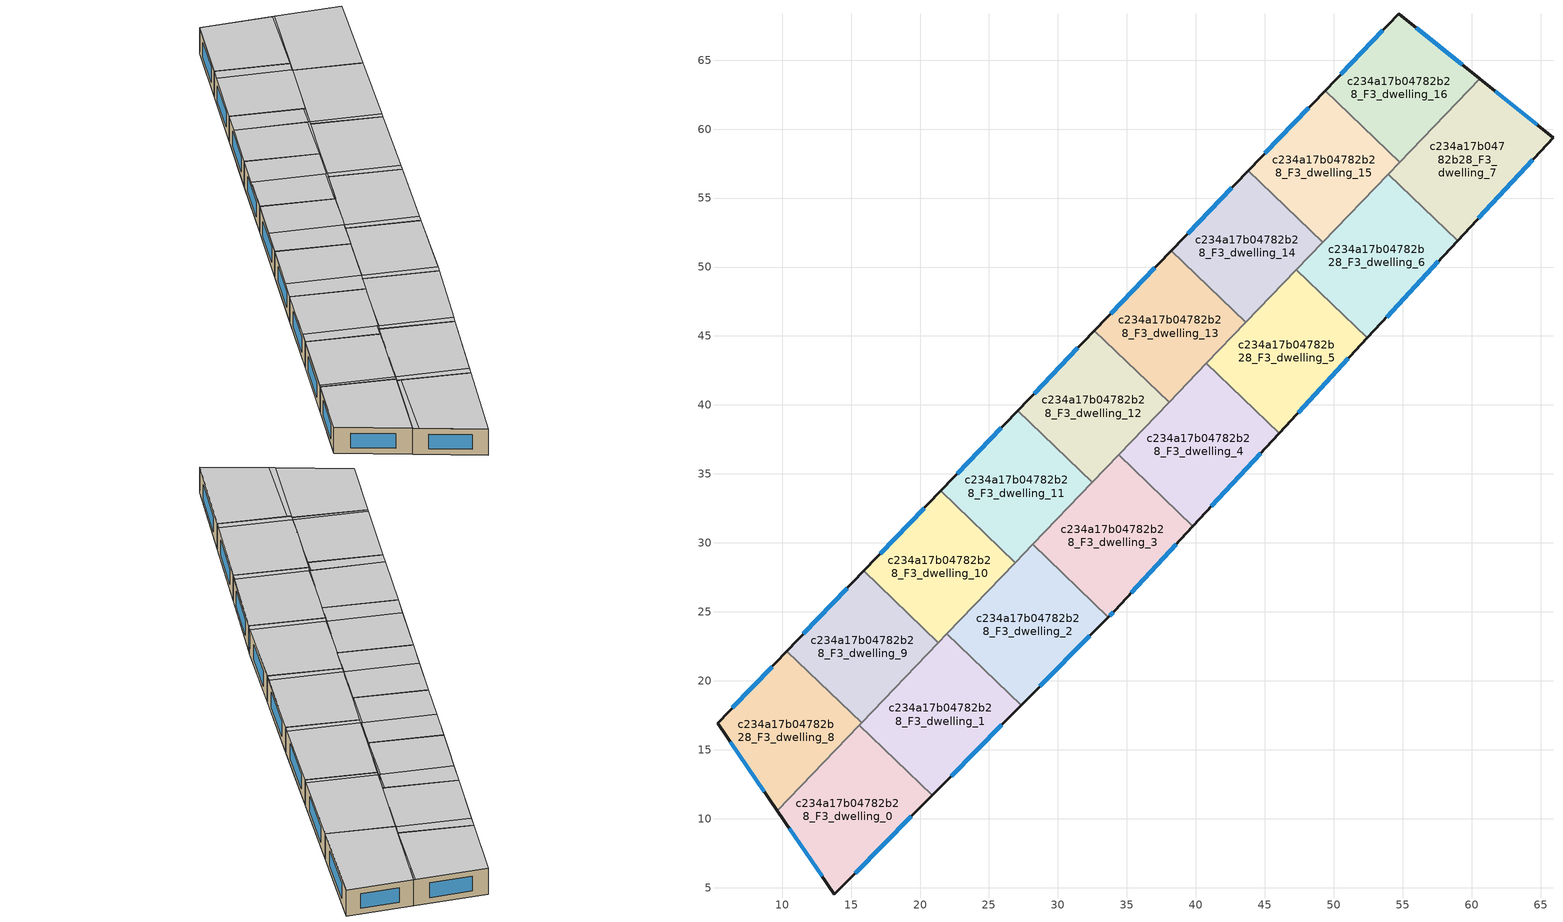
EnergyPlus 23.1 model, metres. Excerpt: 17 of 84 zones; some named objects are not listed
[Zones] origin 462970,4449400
c234a17b04782b28_F3_dwelling_0
 floor to c234a17b04782b28_F2_dwelling_0 (EU_floor_Construction): 20.88,11.7 13.79,4.52 9.64,10.59 15.58,16.78 z9
 wall outside (EU_wall_Construction): 9.64,10.59 13.79,4.52 20.88,11.7 z9:12
 wall to c234a17b04782b28_F3_dwelling_1 (EU_wall_Construction): 20.88,11.7 15.58,16.78 z9:12
 wall to c234a17b04782b28_F3_dwelling_8 (EU_wall_Construction): 15.58,16.78 9.64,10.59 z9:12
 window (EU_Window_Construction): 15.31,6.06 19.36,10.16 / 10.53,9.29 12.9,5.82 z9.64:11.36
 ceiling to c234a17b04782b28_F4_dwelling_1 (EU_floor_Construction): 13.79,4.52 20.88,11.7 15.93,16.45 10.01,10.05 z12
 ceiling to c234a17b04782b28_F4_dwelling_0 (EU_floor_Construction): 10.01,10.05 15.93,16.45 15.58,16.78 9.64,10.59 z12
c234a17b04782b28_F3_dwelling_1
 floor to c234a17b04782b28_F2_dwelling_1 (EU_floor_Construction): 27.32,18.21 20.88,11.7 15.58,16.78 21.93,23.39 z9
 wall outside (EU_wall_Construction): 20.88,11.7 27.32,18.21 z9:12
 wall to c234a17b04782b28_F3_dwelling_2 (EU_wall_Construction): 27.32,18.21 21.93,23.39 z9:12
 wall to c234a17b04782b28_F3_dwelling_9 (EU_wall_Construction): 21.33,22.77 15.76,16.96 z9:12
 wall to c234a17b04782b28_F3_dwelling_8 (EU_wall_Construction): 15.76,16.96 15.58,16.78 z9:12
 wall to c234a17b04782b28_F3_dwelling_10 (EU_wall_Construction): 21.93,23.39 21.33,22.77 z9:12
 window (EU_Window_Construction): 22.26,13.09 25.94,16.82 z9.64:11.36
 ceiling adiabatic (EU_roof_Construction): 21.42,12.24 27.32,18.21 21.93,23.39 17.62,18.91 16.05,17.21 z12; 20.88,11.7 21.42,12.24 16.05,17.21 17.62,18.91 15.58,16.78 z12
c234a17b04782b28_F3_dwelling_10
 floor to c234a17b04782b28_F2_dwelling_10 (EU_floor_Construction): 26.91,28.58 21.33,22.77 15.92,27.96 21.5,33.77 z9
 wall outside (EU_wall_Construction): 21.5,33.77 15.92,27.96 z9:12
 wall to c234a17b04782b28_F3_dwelling_9 (EU_wall_Construction): 15.92,27.96 21.33,22.77 z9:12
 wall to c234a17b04782b28_F3_dwelling_11 (EU_wall_Construction): 26.91,28.58 21.5,33.77 z9:12
 wall to c234a17b04782b28_F3_dwelling_2 (EU_wall_Construction): 21.93,23.39 26.91,28.58 z9:12
 window (EU_Window_Construction): 20.3,32.53 17.12,29.21 z9.64:11.36
 ceiling to c234a17b04782b28_F4_dwelling_4 (EU_floor_Construction): 26.5,28.15 26.9,28.58 21.5,33.77 16.83,28.91 22.33,23.81 z12
 ceiling to c234a17b04782b28_F4_dwelling_2 (EU_floor_Construction): 21.26,22.83 22.24,23.89 16.83,28.91 15.92,27.96 z12
 ceiling to c234a17b04782b28_F4_dwelling_3 (EU_floor_Construction): 21.33,22.77 22.33,23.81 22.24,23.89 21.26,22.83 z12
c234a17b04782b28_F3_dwelling_11
 floor to c234a17b04782b28_F2_dwelling_11 (EU_floor_Construction): 32.48,34.38 26.91,28.58 21.5,33.77 27.07,39.58 z9
 wall outside (EU_wall_Construction): 27.07,39.58 21.5,33.77 z9:12
 wall to c234a17b04782b28_F3_dwelling_12 (EU_wall_Construction): 32.48,34.38 27.07,39.58 z9:12
 wall to c234a17b04782b28_F3_dwelling_3 (EU_wall_Construction): 28.17,29.89 32.48,34.38 z9:12
 wall to c234a17b04782b28_F3_dwelling_2 (EU_wall_Construction): 26.91,28.57 28.17,29.89 z9:12
 window (EU_Window_Construction): 25.88,38.33 22.69,35.01 z9.64:11.36
 ceiling to c234a17b04782b28_F4_dwelling_6 (EU_floor_Construction): 28.58,30.32 32.35,34.25 32.48,34.38 27.07,39.58 23.08,35.42 z12
 ceiling adiabatic (EU_roof_Construction): 26.91,28.58 28.58,30.32 23.08,35.42 21.5,33.77 z12
c234a17b04782b28_F3_dwelling_12
 floor to c234a17b04782b28_F2_dwelling_12 (EU_floor_Construction): 38.06,40.19 32.48,34.38 27.07,39.58 32.65,45.38 z9
 wall outside (EU_wall_Construction): 32.65,45.38 27.07,39.58 z9:12
 wall to c234a17b04782b28_F3_dwelling_13 (EU_wall_Construction): 38.06,40.19 32.65,45.38 z9:12
 wall to c234a17b04782b28_F3_dwelling_4 (EU_wall_Construction): 34.4,36.38 38.06,40.19 z9:12
 wall to c234a17b04782b28_F3_dwelling_3 (EU_wall_Construction): 32.48,34.38 34.4,36.38 z9:12
 window (EU_Window_Construction): 31.45,44.14 28.26,40.82 z9.64:11.36
 ceiling to c234a17b04782b28_F4_dwelling_8 (EU_floor_Construction): 35.44,37.47 38.01,40.23 32.65,45.38 29.34,41.93 34.84,36.83 z12
 ceiling to c234a17b04782b28_F4_dwelling_6 (EU_floor_Construction): 32.48,34.38 34.79,36.88 29.34,41.93 27.07,39.58 z12
 ceiling to c234a17b04782b28_F4_dwelling_9 (EU_floor_Construction): 35.44,37.47 38.06,40.19 38.01,40.23 z12
 ceiling to c234a17b04782b28_F4_dwelling_7 (EU_floor_Construction): 32.48,34.38 34.84,36.83 34.79,36.88 z12
c234a17b04782b28_F3_dwelling_13
 floor to c234a17b04782b28_F2_dwelling_13 (EU_floor_Construction): 43.63,45.99 38.06,40.19 32.65,45.38 38.22,51.19 z9
 wall outside (EU_wall_Construction): 38.22,51.19 32.65,45.38 z9:12
 wall to c234a17b04782b28_F3_dwelling_14 (EU_wall_Construction): 43.63,45.99 38.22,51.19 z9:12
 wall to c234a17b04782b28_F3_dwelling_5 (EU_wall_Construction): 40.77,43.01 43.63,45.99 z9:12
 wall to c234a17b04782b28_F3_dwelling_4 (EU_wall_Construction): 38.06,40.19 40.77,43.01 z9:12
 window (EU_Window_Construction): 37.03,49.94 33.84,46.63 z9.64:11.36
 ceiling to c234a17b04782b28_F4_dwelling_9 (EU_floor_Construction): 38.06,40.19 41.16,43.42 41.06,43.52 38.01,40.23 z12
 ceiling to c234a17b04782b28_F4_dwelling_10 (EU_floor_Construction): 41.11,43.47 43.54,46.08 38.22,51.19 35.66,48.52 z12
 ceiling to c234a17b04782b28_F4_dwelling_8 (EU_floor_Construction): 38.01,40.23 41.06,43.52 35.66,48.52 32.65,45.38 z12
 ceiling to c234a17b04782b28_F4_dwelling_11 (EU_floor_Construction): 41.16,43.42 43.63,45.99 43.54,46.08 41.11,43.47 z12
c234a17b04782b28_F3_dwelling_14
 floor to c234a17b04782b28_F2_dwelling_14 (EU_floor_Construction): 49.21,51.8 43.63,45.99 38.22,51.19 43.79,56.99 z9
 wall outside (EU_wall_Construction): 43.79,56.99 38.22,51.19 z9:12
 wall to c234a17b04782b28_F3_dwelling_15 (EU_wall_Construction): 49.21,51.8 43.79,56.99 z9:12
 wall to c234a17b04782b28_F3_dwelling_6 (EU_wall_Construction): 47.28,49.8 49.21,51.8 z9:12
 wall to c234a17b04782b28_F3_dwelling_5 (EU_wall_Construction): 43.63,45.99 47.28,49.8 z9:12
 window (EU_Window_Construction): 42.6,55.75 39.41,52.43 z9.64:11.36
 ceiling to c234a17b04782b28_F4_dwelling_10 (EU_floor_Construction): 43.54,46.08 47.39,50.24 42.06,55.18 38.22,51.19 z12
 ceiling to c234a17b04782b28_F4_dwelling_11 (EU_floor_Construction): 43.63,45.99 47.56,50.08 47.39,50.24 43.54,46.08 z12
 ceiling to c234a17b04782b28_F4_dwelling_12 (EU_floor_Construction): 47.45,50.18 49.07,51.93 43.79,56.99 42.06,55.18 z12
 ceiling to c234a17b04782b28_F4_dwelling_13 (EU_floor_Construction): 47.56,50.08 49.21,51.8 49.07,51.93 47.45,50.18 z12
c234a17b04782b28_F3_dwelling_15
 floor to c234a17b04782b28_F2_dwelling_15 (EU_floor_Construction): 54.78,57.61 49.21,51.8 43.79,56.99 49.37,62.8 z9
 wall outside (EU_wall_Construction): 49.37,62.8 43.79,56.99 z9:12
 wall to c234a17b04782b28_F3_dwelling_16 (EU_wall_Construction): 54.78,57.61 49.37,62.8 z9:12
 wall to c234a17b04782b28_F3_dwelling_7 (EU_wall_Construction): 53.96,56.75 54.78,57.61 z9:12
 wall to c234a17b04782b28_F3_dwelling_6 (EU_wall_Construction): 49.21,51.8 53.95,56.75 z9:12
 window (EU_Window_Construction): 48.18,61.56 44.99,58.24 z9.64:11.36
 ceiling to c234a17b04782b28_F4_dwelling_14 (EU_floor_Construction): 54,56.84 54.74,57.64 49.37,62.8 48.52,61.92 z12
 ceiling to c234a17b04782b28_F4_dwelling_15 (EU_floor_Construction): 54.02,56.82 54.78,57.61 54.74,57.64 54,56.84 z12
 ceiling adiabatic (EU_roof_Construction): 54.02,56.82 48.52,61.92 43.79,56.99 49.21,51.8 54.78,57.61 z12
c234a17b04782b28_F3_dwelling_16
 floor to c234a17b04782b28_F2_dwelling_16 (EU_floor_Construction): 60.59,63.65 54.78,57.61 49.37,62.8 54.71,68.37 z9
 wall outside (EU_wall_Construction): 60.59,63.65 54.71,68.37 49.37,62.8 z9:12
 wall to c234a17b04782b28_F3_dwelling_7 (EU_wall_Construction): 54.78,57.61 60.59,63.65 z9:12
 window (EU_Window_Construction): 53.57,67.17 50.51,63.99 / 59.33,64.66 55.97,67.36 z9.64:11.36
 ceiling to c234a17b04782b28_F4_dwelling_14 (EU_floor_Construction): 54.74,57.64 60.43,63.78 54.71,68.37 49.37,62.8 z12
 ceiling to c234a17b04782b28_F4_dwelling_15 (EU_floor_Construction): 54.78,57.61 60.59,63.65 60.43,63.78 54.74,57.64 z12
c234a17b04782b28_F3_dwelling_2
 floor to c234a17b04782b28_F2_dwelling_2 (EU_floor_Construction): 33.66,24.62 27.32,18.21 21.93,23.39 28.17,29.89 z9
 wall outside (EU_wall_Construction): 27.32,18.21 33.66,24.62 z9:12
 wall to c234a17b04782b28_F3_dwelling_3 (EU_wall_Construction): 33.66,24.62 28.17,29.89 z9:12
 window (EU_Window_Construction): 28.68,19.59 32.3,23.25 z9.64:11.36
 ceiling to c234a17b04782b28_F4_dwelling_5 (EU_floor_Construction): 27.82,18.72 33.65,24.62 28.17,29.89 26.49,28.14 22.41,23.74 z12
 ceiling to c234a17b04782b28_F4_dwelling_4 (EU_floor_Construction): 22.41,23.74 26.49,28.14 22.33,23.81 z12
 ceiling to c234a17b04782b28_F4_dwelling_3 (EU_floor_Construction): 27.32,18.21 27.82,18.72 22.33,23.81 21.93,23.39 z12
c234a17b04782b28_F3_dwelling_3
 floor to c234a17b04782b28_F2_dwelling_3 (EU_floor_Construction): 39.79,31.21 34.11,25.08 33.66,24.62 28.17,29.89 34.4,36.38 z9
 wall outside (EU_wall_Construction): 33.66,24.62 34.11,25.08 39.79,31.21 z9:12
 wall to c234a17b04782b28_F3_dwelling_4 (EU_wall_Construction): 39.79,31.21 34.4,36.38 z9:12
 window (EU_Window_Construction): 33.75,24.72 34.01,24.98 / 35.32,26.39 38.57,29.9 z9.64:11.36
 ceiling to c234a17b04782b28_F4_dwelling_7 (EU_floor_Construction): 34.16,25.14 39.79,31.21 34.4,36.38 32.34,34.23 28.65,30.25 z12
 ceiling to c234a17b04782b28_F4_dwelling_6 (EU_floor_Construction): 28.65,30.25 32.34,34.23 28.58,30.32 z12
 ceiling to c234a17b04782b28_F4_dwelling_5 (EU_floor_Construction): 34.11,25.08 34.16,25.14 28.58,30.32 28.17,29.89 33.65,24.62 z12
c234a17b04782b28_F3_dwelling_4
 floor to c234a17b04782b28_F2_dwelling_4 (EU_floor_Construction): 46.04,37.96 39.79,31.21 34.4,36.38 40.77,43.01 z9
 wall outside (EU_wall_Construction): 39.79,31.21 46.04,37.96 z9:12
 wall to c234a17b04782b28_F3_dwelling_5 (EU_wall_Construction): 46.04,37.96 40.77,43.01 z9:12
 window (EU_Window_Construction): 41.13,32.65 44.7,36.51 z9.64:11.36
 ceiling to c234a17b04782b28_F4_dwelling_9 (EU_floor_Construction): 40.3,31.76 46.04,37.96 40.77,43.01 35.43,37.45 34.85,36.82 z12
 ceiling to c234a17b04782b28_F4_dwelling_7 (EU_floor_Construction): 39.79,31.21 40.3,31.76 34.85,36.82 34.84,36.83 34.4,36.38 z12
c234a17b04782b28_F3_dwelling_5
 floor to c234a17b04782b28_F2_dwelling_5 (EU_floor_Construction): 52.43,44.86 46.04,37.96 40.77,43.01 47.28,49.8 z9
 wall outside (EU_wall_Construction): 46.04,37.96 52.43,44.86 z9:12
 wall to c234a17b04782b28_F3_dwelling_6 (EU_wall_Construction): 52.43,44.86 47.28,49.8 z9:12
 window (EU_Window_Construction): 47.41,39.43 51.06,43.38 z9.64:11.36
 ceiling to c234a17b04782b28_F4_dwelling_11 (EU_floor_Construction): 46.51,38.46 52.43,44.86 47.28,49.8 41.16,43.42 z12
 ceiling to c234a17b04782b28_F4_dwelling_9 (EU_floor_Construction): 46.04,37.96 46.51,38.46 41.16,43.42 40.77,43.01 z12
c234a17b04782b28_F3_dwelling_6
 floor to c234a17b04782b28_F2_dwelling_6 (EU_floor_Construction): 58.98,51.92 52.43,44.86 47.28,49.8 53.96,56.75 z9
 wall outside (EU_wall_Construction): 52.43,44.86 58.98,51.92 z9:12
 wall to c234a17b04782b28_F3_dwelling_7 (EU_wall_Construction): 58.98,51.92 53.96,56.75 z9:12
 window (EU_Window_Construction): 53.83,46.37 57.58,50.41 z9.64:11.36
 ceiling to c234a17b04782b28_F4_dwelling_13 (EU_floor_Construction): 52.78,45.24 58.98,51.92 53.96,56.75 47.56,50.08 z12
 ceiling to c234a17b04782b28_F4_dwelling_11 (EU_floor_Construction): 52.43,44.86 52.78,45.24 47.56,50.08 47.28,49.8 z12
c234a17b04782b28_F3_dwelling_7
 floor to c234a17b04782b28_F2_dwelling_7 (EU_floor_Construction): 65.9,59.39 58.98,51.92 53.96,56.75 60.59,63.65 z9
 wall outside (EU_wall_Construction): 58.98,51.92 65.9,59.39 60.59,63.65 z9:12
 window (EU_Window_Construction): 64.76,60.3 61.72,62.74 / 60.46,53.52 64.42,57.79 z9.64:11.36
 ceiling adiabatic (EU_roof_Construction): 58.98,51.92 65.9,59.39 60.59,63.65 53.96,56.75 z12
c234a17b04782b28_F3_dwelling_8
 floor to c234a17b04782b28_F2_dwelling_8 (EU_floor_Construction): 15.76,16.96 9.64,10.59 5.31,16.92 10.35,22.16 z9
 wall outside (EU_wall_Construction): 10.35,22.16 5.31,16.92 9.64,10.59 z9:12
 wall to c234a17b04782b28_F3_dwelling_9 (EU_wall_Construction): 15.76,16.96 10.35,22.16 z9:12
 window (EU_Window_Construction): 6.24,15.56 8.71,11.95 / 9.27,21.03 6.39,18.04 z9.64:11.36
 ceiling adiabatic (EU_roof_Construction): 9.64,10.59 15.76,16.96 10.35,22.16 5.31,16.92 z12
c234a17b04782b28_F3_dwelling_9
 floor to c234a17b04782b28_F2_dwelling_9 (EU_floor_Construction): 21.33,22.77 15.76,16.96 10.35,22.16 15.92,27.96 z9
 wall outside (EU_wall_Construction): 15.92,27.96 10.35,22.16 z9:12
 window (EU_Window_Construction): 14.73,26.72 11.54,23.4 z9.64:11.36
 ceiling to c234a17b04782b28_F4_dwelling_2 (EU_floor_Construction): 17.6,18.88 21.26,22.83 15.92,27.96 10.52,22.34 16.02,17.24 z12
 ceiling to c234a17b04782b28_F4_dwelling_3 (EU_floor_Construction): 17.6,18.88 21.33,22.77 21.26,22.83 z12
 ceiling to c234a17b04782b28_F4_dwelling_0 (EU_floor_Construction): 15.76,16.96 16.02,17.24 10.52,22.34 10.35,22.16 z12
[Building]
EU S2 Campaign: North Axis=0; Terrain=City; Solar Distribution=FullExterior
[Site:Location]
Yerevan-Zvartnots.Intl.AP: Latitude=40.15; Longitude=44.383; Time Zone=4; Elevation=854
[SizingPeriod:WeatherFileDays]
AnnualSizingPeriod: Begin Month=1; Begin Day of Month=1; End Month=12; End Day of Month=31; Day of Week for Start Day=Monday; Use Weather File Daylight Saving Period=No; Use Weather File Rain and Snow Indicators=No
[MATERIAL]
EU_InternalMass_Material: Roughness=MediumRough; Thickness=0.1; Conductivity=1; Density=1800; Specific Heat=900; Thermal Absorptance=0.9; Solar Absorptance=0.7; Visible Absorptance=0.7
[MATERIAL:NOMASS] Roughness=MediumRough; Thermal Absorptance=0.9; Solar Absorptance=0.7; Visible Absorptance=0.7
Name | Thermal Resistance
EU_wall_NoMass | 1.05043
EU_roof_NoMass | 1.45357
EU_floor_NoMass | 0.478065
[WINDOWMATERIAL:SIMPLEGLAZINGSYSTEM]
EU_Window_SimpleGlazing: UFactor=2.5566; Solar Heat Gain Coefficient=0.75; Visible Transmittance=0.75
[CONSTRUCTION]
EU_wall_Construction: EU_wall_NoMass
EU_roof_Construction: EU_roof_NoMass
EU_floor_Construction: EU_floor_NoMass
EU_Window_Construction: EU_Window_SimpleGlazing
EU_InternalMass_Construction: EU_InternalMass_Material
[ZONE] Type=1; Multiplier=1; Ceiling Height=autocalculate; Floor Area=autocalculate; Part of Total Floor Area=Yes
Name | Volume
c234a17b04782b28_F3_dwelling_0 | 203.754
c234a17b04782b28_F3_dwelling_1 | 203.744
c234a17b04782b28_F3_dwelling_10; c234a17b04782b28_F3_dwelling_15 | 181.117
c234a17b04782b28_F3_dwelling_11; c234a17b04782b28_F3_dwelling_12 | 181.118
c234a17b04782b28_F3_dwelling_13 | 181.135
c234a17b04782b28_F3_dwelling_14; c234a17b04782b28_F3_dwelling_9 | 181.119
c234a17b04782b28_F3_dwelling_16; c234a17b04782b28_F3_dwelling_8 | 181.127
c234a17b04782b28_F3_dwelling_2 | 203.778
c234a17b04782b28_F3_dwelling_3 | 203.737
c234a17b04782b28_F3_dwelling_4 | 203.74
c234a17b04782b28_F3_dwelling_5 | 203.725
c234a17b04782b28_F3_dwelling_6 | 203.745
c234a17b04782b28_F3_dwelling_7 | 203.758
[INTERNALMASS] Construction=EU_InternalMass_Construction
Name | Zone or ZoneList | Surface Area
c234a17b04782b28_F3_dwelling_0_EU_InternalMass | c234a17b04782b28_F3_dwelling_0 | 67.9181
c234a17b04782b28_F3_dwelling_1_EU_InternalMass | c234a17b04782b28_F3_dwelling_1 | 67.9149
c234a17b04782b28_F3_dwelling_2_EU_InternalMass | c234a17b04782b28_F3_dwelling_2 | 67.9259
c234a17b04782b28_F3_dwelling_3_EU_InternalMass | c234a17b04782b28_F3_dwelling_3 | 67.9124
c234a17b04782b28_F3_dwelling_4_EU_InternalMass | c234a17b04782b28_F3_dwelling_4 | 67.9133
c234a17b04782b28_F3_dwelling_5_EU_InternalMass | c234a17b04782b28_F3_dwelling_5 | 67.9083
c234a17b04782b28_F3_dwelling_6_EU_InternalMass | c234a17b04782b28_F3_dwelling_6 | 67.9153
c234a17b04782b28_F3_dwelling_7_EU_InternalMass | c234a17b04782b28_F3_dwelling_7 | 67.9191
c234a17b04782b28_F3_dwelling_8_EU_InternalMass | c234a17b04782b28_F3_dwelling_8 | 60.3756
c234a17b04782b28_F3_dwelling_9_EU_InternalMass | c234a17b04782b28_F3_dwelling_9 | 60.3729
c234a17b04782b28_F3_dwelling_10_EU_InternalMass | c234a17b04782b28_F3_dwelling_10 | 60.3725
c234a17b04782b28_F3_dwelling_11_EU_InternalMass | c234a17b04782b28_F3_dwelling_11 | 60.3725
c234a17b04782b28_F3_dwelling_12_EU_InternalMass | c234a17b04782b28_F3_dwelling_12 | 60.3729
c234a17b04782b28_F3_dwelling_13_EU_InternalMass | c234a17b04782b28_F3_dwelling_13 | 60.3784
c234a17b04782b28_F3_dwelling_14_EU_InternalMass | c234a17b04782b28_F3_dwelling_14 | 60.3729
c234a17b04782b28_F3_dwelling_15_EU_InternalMass | c234a17b04782b28_F3_dwelling_15 | 60.3726
c234a17b04782b28_F3_dwelling_16_EU_InternalMass | c234a17b04782b28_F3_dwelling_16 | 60.3758
[OTHEREQUIPMENT] Fuel Type=Electricity; Design Level Calculation Method=Watts/Area; Power per Zone Floor Area=1; Fraction Latent=0; Fraction Radiant=0; Fraction Lost=0; Carbon Dioxide Generation Rate=0; EndUse Subcategory=EU_Step8_InternalGains
Name | Zone or ZoneList or Space or SpaceList | Schedule
EU_Step8_InternalGain_c234a17b04782b28_F3_dwelling_0_f000 | c234a17b04782b28_F3_dwelling_0 | EU_Step8_GainSchedule_c234a17b04782b28_F3_dwelling_0_f000
EU_Step8_InternalGain_c234a17b04782b28_F3_dwelling_1_f000 | c234a17b04782b28_F3_dwelling_1 | EU_Step8_GainSchedule_c234a17b04782b28_F3_dwelling_1_f000
EU_Step8_InternalGain_c234a17b04782b28_F3_dwelling_2_f000 | c234a17b04782b28_F3_dwelling_2 | EU_Step8_GainSchedule_c234a17b04782b28_F3_dwelling_2_f000
EU_Step8_InternalGain_c234a17b04782b28_F3_dwelling_3_f000 | c234a17b04782b28_F3_dwelling_3 | EU_Step8_GainSchedule_c234a17b04782b28_F3_dwelling_3_f000
EU_Step8_InternalGain_c234a17b04782b28_F3_dwelling_4_f000 | c234a17b04782b28_F3_dwelling_4 | EU_Step8_GainSchedule_c234a17b04782b28_F3_dwelling_4_f000
EU_Step8_InternalGain_c234a17b04782b28_F3_dwelling_5_f000 | c234a17b04782b28_F3_dwelling_5 | EU_Step8_GainSchedule_c234a17b04782b28_F3_dwelling_5_f000
EU_Step8_InternalGain_c234a17b04782b28_F3_dwelling_6_f000 | c234a17b04782b28_F3_dwelling_6 | EU_Step8_GainSchedule_c234a17b04782b28_F3_dwelling_6_f000
EU_Step8_InternalGain_c234a17b04782b28_F3_dwelling_7_f000 | c234a17b04782b28_F3_dwelling_7 | EU_Step8_GainSchedule_c234a17b04782b28_F3_dwelling_7_f000
EU_Step8_InternalGain_c234a17b04782b28_F3_dwelling_8_f000 | c234a17b04782b28_F3_dwelling_8 | EU_Step8_GainSchedule_c234a17b04782b28_F3_dwelling_8_f000
EU_Step8_InternalGain_c234a17b04782b28_F3_dwelling_9_f000 | c234a17b04782b28_F3_dwelling_9 | EU_Step8_GainSchedule_c234a17b04782b28_F3_dwelling_9_f000
EU_Step8_InternalGain_c234a17b04782b28_F3_dwelling_10_f000 | c234a17b04782b28_F3_dwelling_10 | EU_Step8_GainSchedule_c234a17b04782b28_F3_dwelling_10_f000
EU_Step8_InternalGain_c234a17b04782b28_F3_dwelling_11_f000 | c234a17b04782b28_F3_dwelling_11 | EU_Step8_GainSchedule_c234a17b04782b28_F3_dwelling_11_f000
EU_Step8_InternalGain_c234a17b04782b28_F3_dwelling_12_f000 | c234a17b04782b28_F3_dwelling_12 | EU_Step8_GainSchedule_c234a17b04782b28_F3_dwelling_12_f000
EU_Step8_InternalGain_c234a17b04782b28_F3_dwelling_13_f000 | c234a17b04782b28_F3_dwelling_13 | EU_Step8_GainSchedule_c234a17b04782b28_F3_dwelling_13_f000
EU_Step8_InternalGain_c234a17b04782b28_F3_dwelling_14_f000 | c234a17b04782b28_F3_dwelling_14 | EU_Step8_GainSchedule_c234a17b04782b28_F3_dwelling_14_f000
EU_Step8_InternalGain_c234a17b04782b28_F3_dwelling_15_f000 | c234a17b04782b28_F3_dwelling_15 | EU_Step8_GainSchedule_c234a17b04782b28_F3_dwelling_15_f000
EU_Step8_InternalGain_c234a17b04782b28_F3_dwelling_16_f000 | c234a17b04782b28_F3_dwelling_16 | EU_Step8_GainSchedule_c234a17b04782b28_F3_dwelling_16_f000
[ZONEVENTILATION:DESIGNFLOWRATE] Schedule=EU_AlwaysOn; Design Flow Rate Calculation Method=AirChanges/Hour; Air Changes per Hour=0.557805; Ventilation Type=Natural; Fan Pressure Rise=0; Fan Total Efficiency=1; Constant Term Coefficient=1; Temperature Term Coefficient=0; Velocity Term Coefficient=0; Velocity Squared Term Coefficient=0; Minimum Indoor Temperature=-100; Maximum Indoor Temperature=100; Delta Temperature=-100; Minimum Outdoor Temperature=-100; Maximum Outdoor Temperature=100; Maximum Wind Speed=40
Name | Zone or ZoneList or Space or SpaceList
EU_ConstantAir_c234a17b04782b28_F3_dwelling_0 | c234a17b04782b28_F3_dwelling_0
EU_ConstantAir_c234a17b04782b28_F3_dwelling_1 | c234a17b04782b28_F3_dwelling_1
EU_ConstantAir_c234a17b04782b28_F3_dwelling_2 | c234a17b04782b28_F3_dwelling_2
EU_ConstantAir_c234a17b04782b28_F3_dwelling_3 | c234a17b04782b28_F3_dwelling_3
EU_ConstantAir_c234a17b04782b28_F3_dwelling_4 | c234a17b04782b28_F3_dwelling_4
EU_ConstantAir_c234a17b04782b28_F3_dwelling_5 | c234a17b04782b28_F3_dwelling_5
EU_ConstantAir_c234a17b04782b28_F3_dwelling_6 | c234a17b04782b28_F3_dwelling_6
EU_ConstantAir_c234a17b04782b28_F3_dwelling_7 | c234a17b04782b28_F3_dwelling_7
EU_ConstantAir_c234a17b04782b28_F3_dwelling_8 | c234a17b04782b28_F3_dwelling_8
EU_ConstantAir_c234a17b04782b28_F3_dwelling_9 | c234a17b04782b28_F3_dwelling_9
EU_ConstantAir_c234a17b04782b28_F3_dwelling_10 | c234a17b04782b28_F3_dwelling_10
EU_ConstantAir_c234a17b04782b28_F3_dwelling_11 | c234a17b04782b28_F3_dwelling_11
EU_ConstantAir_c234a17b04782b28_F3_dwelling_12 | c234a17b04782b28_F3_dwelling_12
EU_ConstantAir_c234a17b04782b28_F3_dwelling_13 | c234a17b04782b28_F3_dwelling_13
EU_ConstantAir_c234a17b04782b28_F3_dwelling_14 | c234a17b04782b28_F3_dwelling_14
EU_ConstantAir_c234a17b04782b28_F3_dwelling_15 | c234a17b04782b28_F3_dwelling_15
EU_ConstantAir_c234a17b04782b28_F3_dwelling_16 | c234a17b04782b28_F3_dwelling_16
[HVACTEMPLATE:ZONE:IDEALLOADSAIRSYSTEM] System Availability Schedule=EU_AlwaysOn; Maximum Heating Supply Air Temperature=50; Minimum Cooling Supply Air Temperature=13; Maximum Heating Supply Air Humidity Ratio=0.0156; Minimum Cooling Supply Air Humidity Ratio=0.0077; Heating Limit=NoLimit; Cooling Limit=NoLimit; Heating Availability Schedule=EU_AlwaysOn; Cooling Availability Schedule=EU_CoolingOff; Dehumidification Control Type=ConstantSensibleHeatRatio; Cooling Sensible Heat Ratio=0.7; Dehumidification Setpoint=60; Humidification Control Type=None; Humidification Setpoint=30; Outdoor Air Method=None; Outdoor Air Flow Rate per Person=0.00944; Outdoor Air Flow Rate per Zone Floor Area=0; Outdoor Air Flow Rate per Zone=0; Demand Controlled Ventilation Type=None; Outdoor Air Economizer Type=NoEconomizer; Heat Recovery Type=None; Sensible Heat Recovery Effectiveness=0.7; Latent Heat Recovery Effectiveness=0.65
Name | Template Thermostat
c234a17b04782b28_F3_dwelling_0 | EU_HeatOnly_c234a17b04782b28_F3_dwelling_0
c234a17b04782b28_F3_dwelling_1 | EU_HeatOnly_c234a17b04782b28_F3_dwelling_1
c234a17b04782b28_F3_dwelling_2 | EU_HeatOnly_c234a17b04782b28_F3_dwelling_2
c234a17b04782b28_F3_dwelling_3 | EU_HeatOnly_c234a17b04782b28_F3_dwelling_3
c234a17b04782b28_F3_dwelling_4 | EU_HeatOnly_c234a17b04782b28_F3_dwelling_4
c234a17b04782b28_F3_dwelling_5 | EU_HeatOnly_c234a17b04782b28_F3_dwelling_5
c234a17b04782b28_F3_dwelling_6 | EU_HeatOnly_c234a17b04782b28_F3_dwelling_6
c234a17b04782b28_F3_dwelling_7 | EU_HeatOnly_c234a17b04782b28_F3_dwelling_7
c234a17b04782b28_F3_dwelling_8 | EU_HeatOnly_c234a17b04782b28_F3_dwelling_8
c234a17b04782b28_F3_dwelling_9 | EU_HeatOnly_c234a17b04782b28_F3_dwelling_9
c234a17b04782b28_F3_dwelling_10 | EU_HeatOnly_c234a17b04782b28_F3_dwelling_10
c234a17b04782b28_F3_dwelling_11 | EU_HeatOnly_c234a17b04782b28_F3_dwelling_11
c234a17b04782b28_F3_dwelling_12 | EU_HeatOnly_c234a17b04782b28_F3_dwelling_12
c234a17b04782b28_F3_dwelling_13 | EU_HeatOnly_c234a17b04782b28_F3_dwelling_13
c234a17b04782b28_F3_dwelling_14 | EU_HeatOnly_c234a17b04782b28_F3_dwelling_14
c234a17b04782b28_F3_dwelling_15 | EU_HeatOnly_c234a17b04782b28_F3_dwelling_15
c234a17b04782b28_F3_dwelling_16 | EU_HeatOnly_c234a17b04782b28_F3_dwelling_16
[SIZING:ZONE] Zone Cooling Design Supply Air Temperature Input Method=SupplyAirTemperature; Zone Cooling Design Supply Air Temperature=13; Zone Heating Design Supply Air Temperature Input Method=SupplyAirTemperature; Zone Heating Design Supply Air Temperature=50; Zone Cooling Design Supply Air Humidity Ratio=0.008; Zone Heating Design Supply Air Humidity Ratio=0.008; Cooling Design Air Flow Method=DesignDay; Cooling Design Air Flow Rate=0; Cooling Minimum Air Flow per Zone Floor Area=0.000762; Cooling Minimum Air Flow=0; Cooling Minimum Air Flow Fraction=0.2; Heating Design Air Flow Method=DesignDay; Heating Design Air Flow Rate=0; Heating Maximum Air Flow per Zone Floor Area=0.002032; Heating Maximum Air Flow=0.141576; Heating Maximum Air Flow Fraction=0.3; Account for Dedicated Outdoor Air System=No; Dedicated Outdoor Air System Control Strategy=NeutralSupplyAir; Dedicated Outdoor Air Low Setpoint Temperature for Design=autosize; Dedicated Outdoor Air High Setpoint Temperature for Design=autosize; Zone Load Sizing Method=Sensible Load Only No Latent Load; Zone Latent Cooling Design Supply Air Humidity Ratio Input Method=HumidityRatioDifference; Zone Cooling Design Supply Air Humidity Ratio Difference=0.005; Zone Latent Heating Design Supply Air Humidity Ratio Input Method=HumidityRatioDifference; Zone Humidification Design Supply Air Humidity Ratio Difference=0.005
c234a17b04782b28_F3_dwelling_0; c234a17b04782b28_F3_dwelling_1; c234a17b04782b28_F3_dwelling_2; c234a17b04782b28_F3_dwelling_3; c234a17b04782b28_F3_dwelling_4; c234a17b04782b28_F3_dwelling_5; c234a17b04782b28_F3_dwelling_6; c234a17b04782b28_F3_dwelling_7; c234a17b04782b28_F3_dwelling_8; c234a17b04782b28_F3_dwelling_9; c234a17b04782b28_F3_dwelling_10; c234a17b04782b28_F3_dwelling_11; c234a17b04782b28_F3_dwelling_12; c234a17b04782b28_F3_dwelling_13; c234a17b04782b28_F3_dwelling_14; c234a17b04782b28_F3_dwelling_15; c234a17b04782b28_F3_dwelling_16
[SCHEDULE:CONSTANT]
Name | Hourly Value
EU_AlwaysOn | 1
EU_CoolingOff | 0
[SCHEDULE:FILE] Column Number=1; Rows to Skip at Top=0; Number of Hours of Data=8760; Column Separator=Comma; Interpolate to Timestep=No; Minutes per Item=60; Adjust Schedule for Daylight Savings=Yes
Name | File
EU_Step8_GainSchedule_c234a17b04782b28_F3_dwelling_0_f000 | ../../schedules/c234a17b04782b28/c234a17b04782b28_F3_dwelling_0_f000_gain.csv
EU_Step8_GainSchedule_c234a17b04782b28_F3_dwelling_1_f000 | ../../schedules/c234a17b04782b28/c234a17b04782b28_F3_dwelling_1_f000_gain.csv
EU_Step8_GainSchedule_c234a17b04782b28_F3_dwelling_2_f000 | ../../schedules/c234a17b04782b28/c234a17b04782b28_F3_dwelling_2_f000_gain.csv
EU_Step8_GainSchedule_c234a17b04782b28_F3_dwelling_3_f000 | ../../schedules/c234a17b04782b28/c234a17b04782b28_F3_dwelling_3_f000_gain.csv
EU_Step8_GainSchedule_c234a17b04782b28_F3_dwelling_4_f000 | ../../schedules/c234a17b04782b28/c234a17b04782b28_F3_dwelling_4_f000_gain.csv
EU_Step8_GainSchedule_c234a17b04782b28_F3_dwelling_5_f000 | ../../schedules/c234a17b04782b28/c234a17b04782b28_F3_dwelling_5_f000_gain.csv
EU_Step8_GainSchedule_c234a17b04782b28_F3_dwelling_6_f000 | ../../schedules/c234a17b04782b28/c234a17b04782b28_F3_dwelling_6_f000_gain.csv
EU_Step8_GainSchedule_c234a17b04782b28_F3_dwelling_7_f000 | ../../schedules/c234a17b04782b28/c234a17b04782b28_F3_dwelling_7_f000_gain.csv
EU_Step8_GainSchedule_c234a17b04782b28_F3_dwelling_8_f000 | ../../schedules/c234a17b04782b28/c234a17b04782b28_F3_dwelling_8_f000_gain.csv
EU_Step8_GainSchedule_c234a17b04782b28_F3_dwelling_9_f000 | ../../schedules/c234a17b04782b28/c234a17b04782b28_F3_dwelling_9_f000_gain.csv
EU_Step8_GainSchedule_c234a17b04782b28_F3_dwelling_10_f000 | ../../schedules/c234a17b04782b28/c234a17b04782b28_F3_dwelling_10_f000_gain.csv
EU_Step8_GainSchedule_c234a17b04782b28_F3_dwelling_11_f000 | ../../schedules/c234a17b04782b28/c234a17b04782b28_F3_dwelling_11_f000_gain.csv
EU_Step8_GainSchedule_c234a17b04782b28_F3_dwelling_12_f000 | ../../schedules/c234a17b04782b28/c234a17b04782b28_F3_dwelling_12_f000_gain.csv
EU_Step8_GainSchedule_c234a17b04782b28_F3_dwelling_13_f000 | ../../schedules/c234a17b04782b28/c234a17b04782b28_F3_dwelling_13_f000_gain.csv
EU_Step8_GainSchedule_c234a17b04782b28_F3_dwelling_14_f000 | ../../schedules/c234a17b04782b28/c234a17b04782b28_F3_dwelling_14_f000_gain.csv
EU_Step8_GainSchedule_c234a17b04782b28_F3_dwelling_15_f000 | ../../schedules/c234a17b04782b28/c234a17b04782b28_F3_dwelling_15_f000_gain.csv
EU_Step8_GainSchedule_c234a17b04782b28_F3_dwelling_16_f000 | ../../schedules/c234a17b04782b28/c234a17b04782b28_F3_dwelling_16_f000_gain.csv
